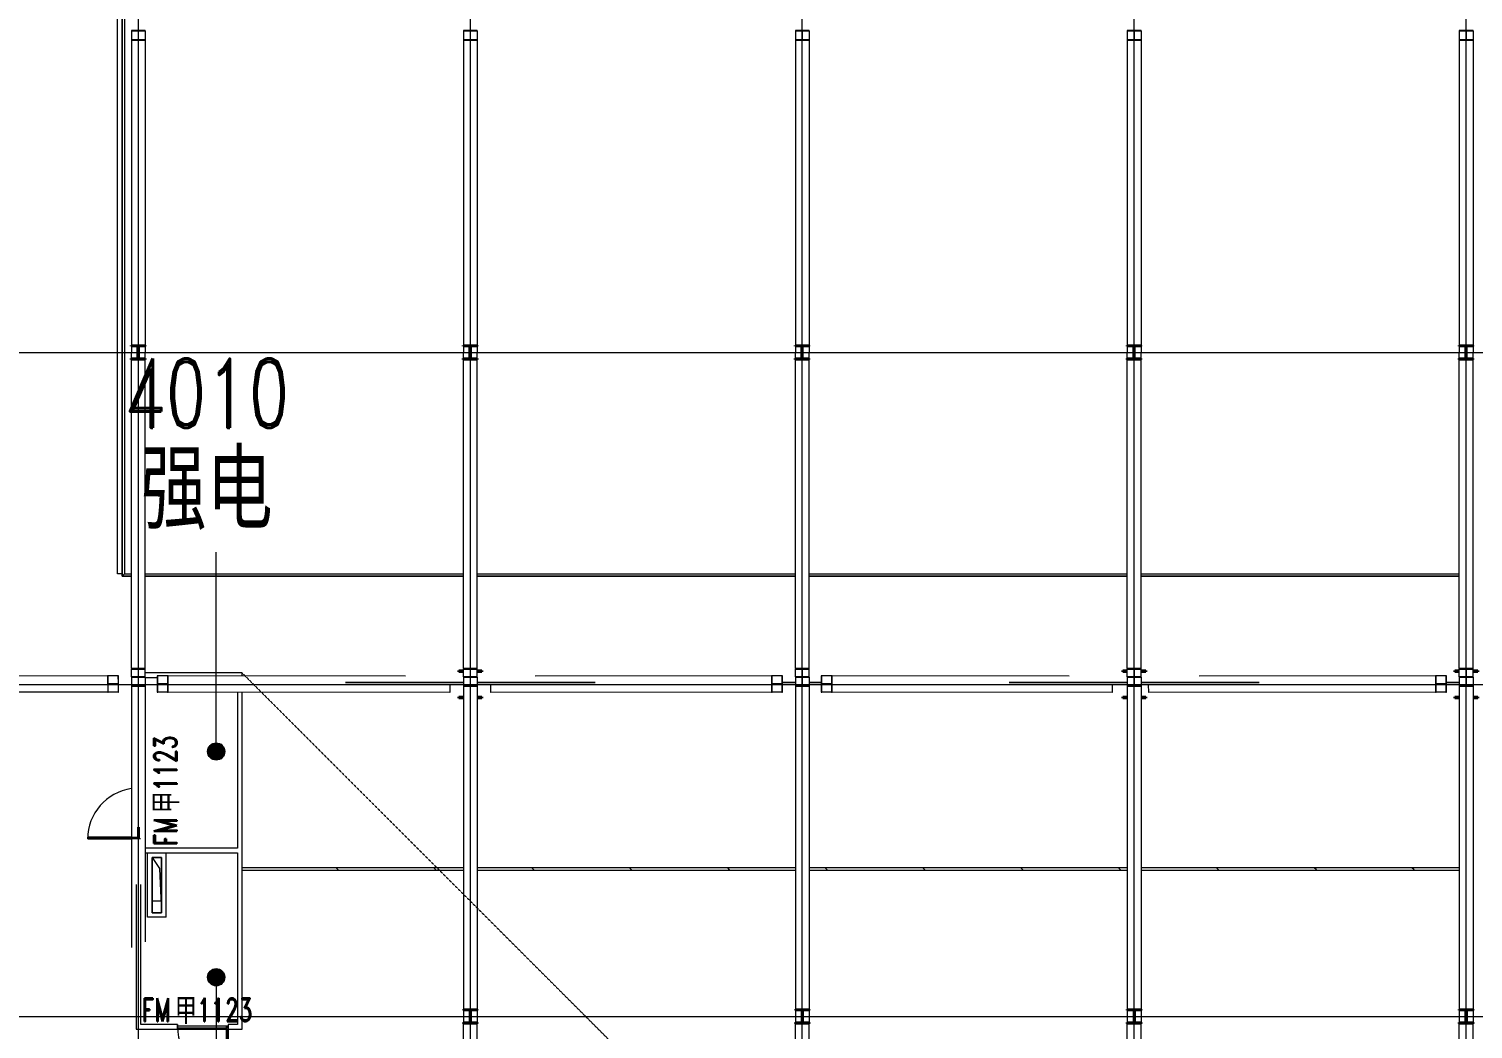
# Model space of a CAD drawing. Header units: millimetres. Extents: x -30000 to 430621, y -31706 to 192400.
# Drawn here: x 127225 to 158550, y 42925 to 64616 of the extents above; entities that cross this region are included whole.
import ezdxf

# ---------------------------------------------------------------- set-up
doc = ezdxf.new("R2010")
doc.units = ezdxf.units.MM
doc.linetypes.add('1_1', pattern=[2, 1, -1])
doc.linetypes.add('轴网线', pattern=[22.04, 18.38, -1.83, 0, -1.83])
doc.layers.get('0').update_dxf_attribs({"color": 8})
for name, color, linetype, lineweight in [('A-AREA-IDEN', 8, 'Continuous', 9), ('A-DETL', 8, 'Continuous', 18), ('A-DOOR', 8, 'Continuous', 5), ('A-DOOR-IDEN', 8, 'Continuous', 9), ('A-DOOR-OPNG', 8, 'Continuous', 5), ('A-FLOR', 8, 'Continuous', 5), ('A-FLOR-HRAL', 8, 'Continuous', 5), ('A-GENM', 8, 'Continuous', 5), ('A-WALL', 8, 'Continuous', 5), ('A-WALL-PATT', 8, 'Continuous', 9), ('S-BEAM', 8, 'Continuous', 5), ('S-COLS', 8, 'Continuous', 5), ('S-GRID', 8, 'Continuous', 9)]:
    doc.layers.add(name, color=color, linetype=linetype, lineweight=lineweight)
doc.styles.add('RomanD', font='romand__.ttf', dxfattribs={"width": 0.7, "height": 1500})
doc.styles.add('RomanD_1', font='romand__.ttf', dxfattribs={"width": 0.7, "height": 500})
doc.styles.add('仿宋_2', font='simfang.ttf', dxfattribs={"width": 0.7, "height": 1500})
doc.styles.add('微软雅黑', font='Microsoft YaHei.ttf', dxfattribs={"width": 0.7, "height": 500})

# ---------------------------------------------------------------- blocks, each defined once
blk = doc.blocks.new('钢_柱_焊接H - H600X500X20X30-V55-LAY-4F-1_500-A')
at = {"layer": 'S-COLS', "lineweight": 15, "true_color": 0xdddddd}
h = blk.add_hatch(color=254, dxfattribs=at)
h.paths.add_polyline_path([(250, -300), (250, -270), (150, -270), (150, -300)], flags=0)
h.paths.add_polyline_path([(-250, -300), (-150, -300), (-150, -270), (-250, -270)], flags=0)
h.paths.add_polyline_path([(5, -29), (1, -28), (1, -28)], flags=0)
h.paths.add_polyline_path([(-250, 270), (-150, 270), (-150, 300), (-250, 300)], flags=0)
h.paths.add_polyline_path([(250, 270), (250, 300), (150, 300), (150, 270)], flags=0)
at = {"layer": 'S-COLS', "color": 8, "lineweight": 35, "true_color": 0x777777}
for p, q in [((-250, 300), (-150, 300)), ((-250, 270), (-250, 300)), ((-150, 270), (-250, 270)), ((150, 300), (250, 300)), ((250, 270), (150, 270)), ((250, 300), (250, 270)), ((-250, -270), (-150, -270)), ((-250, -300), (-250, -270)), ((-150, -300), (-250, -300)), ((150, -270), (250, -270)), ((250, -300), (150, -300)), ((250, -270), (250, -300))]:
    blk.add_line(p, q, dxfattribs=at)
blk = doc.blocks.new('钢_柱_焊接H - H600X500X20X30-V56-LAY-4F-1_500-A')
at = {"layer": 'S-COLS', "lineweight": 15, "true_color": 0xdddddd}
h = blk.add_hatch(color=254, dxfattribs=at)
h.paths.add_polyline_path([(250, -300), (250, -270), (150, -270), (150, -300)], flags=0)
h.paths.add_polyline_path([(-250, -300), (-150, -300), (-150, -270), (-250, -270)], flags=0)
h.paths.add_polyline_path([(5, -29), (1, -28), (1, -28)], flags=0)
h.paths.add_polyline_path([(-150, 270), (-150, 300), (-250, 300), (-250, 270)], flags=0)
h.paths.add_polyline_path([(250, 270), (250, 300), (150, 300), (150, 270)], flags=0)
at = {"layer": 'S-COLS', "color": 8, "lineweight": 35, "true_color": 0x777777}
for p, q in [((-250, 300), (-150, 300)), ((-250, 270), (-250, 300)), ((-150, 270), (-250, 270)), ((150, 300), (250, 300)), ((250, 270), (150, 270)), ((250, 300), (250, 270)), ((-250, -270), (-150, -270)), ((-250, -300), (-250, -270)), ((-150, -300), (-250, -300)), ((150, -270), (250, -270)), ((250, -300), (150, -300)), ((250, -270), (250, -300))]:
    blk.add_line(p, q, dxfattribs=at)
blk = doc.blocks.new('钢_柱_焊接H - H600X500X20X30-V57-LAY-4F-1_500-A')
at = {"layer": 'S-COLS', "lineweight": 15, "true_color": 0xdddddd}
h = blk.add_hatch(color=254, dxfattribs=at)
h.paths.add_polyline_path([(250, -300), (250, -270), (150, -270), (150, -300)], flags=0)
h.paths.add_polyline_path([(-250, -300), (-150, -300), (-150, -270), (-250, -270)], flags=0)
h.paths.add_polyline_path([(5, -29), (1, -28), (1, -28)], flags=0)
h.paths.add_polyline_path([(-250, 270), (-150, 270), (-150, 300), (-250, 300)], flags=0)
h.paths.add_polyline_path([(250, 270), (250, 300), (150, 300), (150, 270)], flags=0)
at = {"layer": 'S-COLS', "color": 8, "lineweight": 35, "true_color": 0x777777}
for p, q in [((-250, 300), (-150, 300)), ((-250, 270), (-250, 300)), ((-150, 270), (-250, 270)), ((150, 300), (250, 300)), ((250, 270), (150, 270)), ((250, 300), (250, 270)), ((-250, -270), (-150, -270)), ((-250, -300), (-250, -270)), ((-150, -300), (-250, -300)), ((150, -270), (250, -270)), ((250, -300), (150, -300)), ((250, -270), (250, -300))]:
    blk.add_line(p, q, dxfattribs=at)
blk = doc.blocks.new('钢_柱_热轧H - HW300X300-659262-LAY-4F-1_500-A')
at = {"layer": 'S-COLS', "lineweight": 15, "true_color": 0xdddddd}
h = blk.add_hatch(color=254, dxfattribs=at)
h.paths.add_polyline_path([(5, -122), (5, 122), (-5, 122), (-5, -122)], flags=0)
h.paths.add_polyline_path([(9, -131), (5, -122), (-5, -131), (5, -131)], flags=0)
h.paths.add_polyline_path([(-150, -150), (150, -150), (150, -135), (-150, -135), (-150, -150)], flags=0)
h.paths.add_polyline_path([(5, 122), (5, 131), (-5, 129)], flags=0)
h.paths.add_polyline_path([(9, 131), (18, 135), (150, 135), (150, 150), (-150, 150), (-150, 135), (5, 132)], flags=0)
at = {"layer": 'S-COLS', "color": 8, "lineweight": 35, "true_color": 0x777777}
for p, q in [((-150, 150), (150, 150)), ((-150, 135), (-150, 150)), ((-18, 135), (-150, 135)), ((-5, -122), (-5, 122)), ((5, 122), (5, -122)), ((150, 135), (18, 135)), ((150, 150), (150, 135)), ((-150, -135), (-18, -135)), ((-150, -150), (-150, -135)), ((150, -150), (-150, -150)), ((18, -135), (150, -135)), ((150, -135), (150, -150))]:
    blk.add_line(p, q, dxfattribs=at)
for centre, start, end in [((-18, 122), 360, 90), ((18, 122), 90, 180), ((-18, -122), 270, 360), ((18, -122), 180, 270)]:
    blk.add_arc(centre, 13, start, end, dxfattribs=at)
blk = doc.blocks.new('钢_柱_热轧H - HW300X300-659271-LAY-4F-1_500-A')
at = {"layer": 'S-COLS', "lineweight": 15, "true_color": 0xdddddd}
h = blk.add_hatch(color=254, dxfattribs=at)
h.paths.add_polyline_path([(5, -122), (5, 122), (-5, 122), (-5, -122)], flags=0)
h.paths.add_polyline_path([(9, -131), (5, -122), (-5, -131), (5, -131)], flags=0)
h.paths.add_polyline_path([(-150, -150), (150, -150), (150, -135), (-150, -135)], flags=0)
h.paths.add_polyline_path([(5, 122), (5, 131), (-5, 129)], flags=0)
h.paths.add_polyline_path([(9, 131), (18, 135), (150, 135), (150, 150), (-150, 150), (-145, 135), (5, 132)], flags=0)
at = {"layer": 'S-COLS', "color": 8, "lineweight": 35, "true_color": 0x777777}
for p, q in [((-150, 150), (150, 150)), ((-150, 135), (-150, 150)), ((-18, 135), (-150, 135)), ((-5, -122), (-5, 122)), ((5, 122), (5, -122)), ((150, 135), (18, 135)), ((150, 150), (150, 135)), ((-150, -135), (-18, -135)), ((-150, -150), (-150, -135)), ((150, -150), (-150, -150)), ((18, -135), (150, -135)), ((150, -135), (150, -150))]:
    blk.add_line(p, q, dxfattribs=at)
for centre, start, end in [((-18, 122), 360, 90), ((18, 122), 90, 180), ((-18, -122), 270, 360), ((18, -122), 180, 270)]:
    blk.add_arc(centre, 13, start, end, dxfattribs=at)
blk = doc.blocks.new('钢_梁_焊接H - H300X300X10X15-V237-LAY-4F-1_500-A')
at = {"layer": 'S-BEAM', "color": 8, "lineweight": 15, "true_color": 0x777777}
for p, q in [((129750, 50566), (129450, 50566)), ((129450, 50566), (129450, 50555)), ((129450, 50555), (129595, 50555)), ((129450, 50555), (129450, 50372)), ((129595, 50555), (129595, 50372)), ((129605, 50372), (129605, 50555)), ((129605, 50555), (129750, 50555)), ((129750, 50555), (129750, 50566)), ((129750, 50555), (129750, 50372)), ((129595, 50372), (129450, 50372)), ((129450, 50372), (129450, 50362)), ((129450, 50362), (129750, 50362)), ((129450, 50362), (129450, 44693)), ((129750, 50372), (129605, 50372)), ((129750, 50362), (129750, 50372)), ((129750, 50362), (129750, 44818))]:
    blk.add_line(p, q, dxfattribs=at)
blk = doc.blocks.new('钢_梁_焊接H - H300X300X10X15-V240-LAY-4F-1_500-A')
at = {"layer": 'S-BEAM', "color": 8, "lineweight": 15, "true_color": 0x777777}
for p, q in [((129450, 57465), (129450, 57597)), ((129450, 50742), (129450, 57451)), ((129750, 50742), (129750, 57597)), ((129750, 50742), (129450, 50742)), ((129450, 50742), (129450, 50732)), ((129450, 50732), (129595, 50732)), ((129450, 50566), (129450, 50732)), ((129595, 50732), (129595, 50566)), ((129605, 50566), (129605, 50732)), ((129605, 50732), (129750, 50732)), ((129750, 50732), (129750, 50742)), ((129750, 50566), (129750, 50732))]:
    blk.add_line(p, q, dxfattribs=at)
blk = doc.blocks.new('钢_梁_焊接H - H300X300X10X15-V241-LAY-4F-1_500-A')
at = {"layer": 'S-BEAM', "color": 8, "lineweight": 15, "true_color": 0x777777}
for p, q in [((129750, 64582), (129450, 64582)), ((129450, 64582), (129450, 64572)), ((129450, 64572), (129595, 64572)), ((129450, 64572), (129450, 64382)), ((129595, 64572), (129595, 64382)), ((129605, 64382), (129605, 64572)), ((129605, 64572), (129750, 64572)), ((129750, 64572), (129750, 64582)), ((129750, 64572), (129750, 64382)), ((129595, 64382), (129450, 64382)), ((129450, 64382), (129450, 64371)), ((129450, 64371), (129750, 64371)), ((129450, 64371), (129450, 57749)), ((129750, 64382), (129605, 64382)), ((129750, 64371), (129750, 64382)), ((129750, 64371), (129750, 57597)), ((129450, 57735), (129450, 57597))]:
    blk.add_line(p, q, dxfattribs=at)
blk = doc.blocks.new('钢_梁_焊接H - H300X300X10X15-V162-LAY-4F-1_500-A')
at = {"layer": 'S-BEAM', "color": 8, "lineweight": 15, "true_color": 0x777777}
for p, q in [((57750, 50566), (57450, 50566)), ((57450, 50566), (57450, 50555)), ((57450, 50555), (57595, 50555)), ((57450, 50555), (57450, 50372)), ((57595, 50555), (57595, 50372)), ((57605, 50372), (57605, 50555)), ((57605, 50555), (57750, 50555)), ((57750, 50555), (57750, 50566)), ((57750, 50555), (57750, 50372)), ((57595, 50372), (57450, 50372)), ((57450, 50372), (57450, 50362)), ((57450, 50362), (57750, 50362)), ((57450, 50362), (57450, 43350)), ((57750, 50372), (57605, 50372)), ((57750, 50362), (57750, 50372)), ((57750, 50362), (57750, 43350)), ((57450, 43335), (57450, 43065)), ((57750, 43335), (57750, 43065)), ((57450, 43050), (57450, 43040)), ((57750, 43050), (57750, 43040))]:
    blk.add_line(p, q, dxfattribs=at)
blk = doc.blocks.new('钢_梁_焊接H - H300X300X10X15-V126-LAY-4F-1_500-A')
at = {"layer": 'S-BEAM', "color": 8, "lineweight": 15, "true_color": 0x777777}
for p, q in [((21450, 43040), (21750, 43040)), ((21450, 36449), (21450, 43040)), ((21750, 36449), (21750, 43040)), ((21750, 36449), (21450, 36449)), ((21450, 36449), (21450, 36439)), ((21450, 36439), (21595, 36439)), ((21450, 36262), (21450, 36439)), ((21595, 36439), (21595, 36262)), ((21605, 36262), (21605, 36439)), ((21605, 36439), (21750, 36439)), ((21750, 36439), (21750, 36449)), ((21750, 36262), (21750, 36439)), ((21595, 36262), (21450, 36262)), ((21450, 36262), (21450, 36252)), ((21450, 36252), (21750, 36252)), ((21750, 36262), (21605, 36262)), ((21750, 36252), (21750, 36262))]:
    blk.add_line(p, q, dxfattribs=at)
blk = doc.blocks.new('钢_梁_焊接H - H300X300X10X15-V249-LAY-4F-1_500-A')
at = {"layer": 'S-BEAM', "color": 8, "lineweight": 15, "true_color": 0x777777}
for p, q in [((136650, 57465), (136650, 57597)), ((136650, 50742), (136650, 57451)), ((136950, 50742), (136950, 57597)), ((136950, 50742), (136650, 50742)), ((136650, 50742), (136650, 50732)), ((136650, 50732), (136795, 50732)), ((136650, 50566), (136650, 50732)), ((136795, 50732), (136795, 50566)), ((136805, 50566), (136805, 50732)), ((136805, 50732), (136950, 50732)), ((136950, 50732), (136950, 50742)), ((136950, 50566), (136950, 50732))]:
    blk.add_line(p, q, dxfattribs=at)
blk = doc.blocks.new('钢_梁_焊接H - H300X300X10X15-V250-LAY-4F-1_500-A')
at = {"layer": 'S-BEAM', "color": 8, "lineweight": 15, "true_color": 0x777777}
for p, q in [((136950, 64582), (136650, 64582)), ((136650, 64582), (136650, 64572)), ((136650, 64572), (136795, 64572)), ((136650, 64572), (136650, 64382)), ((136795, 64572), (136795, 64382)), ((136805, 64382), (136805, 64572)), ((136805, 64572), (136950, 64572)), ((136950, 64572), (136950, 64582)), ((136950, 64572), (136950, 64382)), ((136795, 64382), (136650, 64382)), ((136650, 64382), (136650, 64371)), ((136650, 64371), (136950, 64371)), ((136650, 64371), (136650, 57749)), ((136950, 64382), (136805, 64382)), ((136950, 64371), (136950, 64382)), ((136950, 64371), (136950, 57597)), ((136650, 57735), (136650, 57597))]:
    blk.add_line(p, q, dxfattribs=at)
blk = doc.blocks.new('钢_梁_焊接H - H300X300X10X15-V125-LAY-4F-1_500-A')
at = {"layer": 'S-BEAM', "color": 8, "lineweight": 15, "true_color": 0x777777}
for p, q in [((21750, 50566), (21450, 50566)), ((21450, 50566), (21450, 50555)), ((21450, 50555), (21595, 50555)), ((21450, 50555), (21450, 50372)), ((21595, 50555), (21595, 50372)), ((21605, 50372), (21605, 50555)), ((21605, 50555), (21750, 50555)), ((21750, 50555), (21750, 50566)), ((21750, 50555), (21750, 50372)), ((21595, 50372), (21450, 50372)), ((21450, 50372), (21450, 50362)), ((21450, 50362), (21750, 50362)), ((21450, 50362), (21450, 43350)), ((21750, 50372), (21605, 50372)), ((21750, 50362), (21750, 50372)), ((21750, 50362), (21750, 43350)), ((21450, 43335), (21450, 43065)), ((21750, 43335), (21750, 43065)), ((21450, 43050), (21450, 43040)), ((21750, 43050), (21750, 43040))]:
    blk.add_line(p, q, dxfattribs=at)
blk = doc.blocks.new('钢_梁_焊接H - H300X300X10X15-V258-LAY-4F-1_500-A')
at = {"layer": 'S-BEAM', "color": 8, "lineweight": 15, "true_color": 0x777777}
for p, q in [((143850, 57465), (143850, 57597)), ((143850, 50742), (143850, 57451)), ((144150, 50742), (144150, 57597)), ((144150, 50742), (143850, 50742)), ((143850, 50742), (143850, 50732)), ((143850, 50732), (143995, 50732)), ((143850, 50566), (143850, 50732)), ((143995, 50732), (143995, 50566)), ((144005, 50566), (144005, 50732)), ((144005, 50732), (144150, 50732)), ((144150, 50732), (144150, 50742)), ((144150, 50566), (144150, 50732))]:
    blk.add_line(p, q, dxfattribs=at)
blk = doc.blocks.new('钢_梁_焊接H - H300X300X10X15-V259-LAY-4F-1_500-A')
at = {"layer": 'S-BEAM', "color": 8, "lineweight": 15, "true_color": 0x777777}
for p, q in [((144150, 64582), (143850, 64582)), ((143850, 64582), (143850, 64572)), ((143850, 64572), (143995, 64572)), ((143850, 64572), (143850, 64382)), ((143995, 64572), (143995, 64382)), ((144005, 64382), (144005, 64572)), ((144005, 64572), (144150, 64572)), ((144150, 64572), (144150, 64582)), ((144150, 64572), (144150, 64382)), ((143995, 64382), (143850, 64382)), ((143850, 64382), (143850, 64371)), ((143850, 64371), (144150, 64371)), ((143850, 64371), (143850, 57749)), ((144150, 64382), (144005, 64382)), ((144150, 64371), (144150, 64382)), ((144150, 64371), (144150, 57597)), ((143850, 57735), (143850, 57597))]:
    blk.add_line(p, q, dxfattribs=at)
blk = doc.blocks.new('钢_梁_焊接H - H300X300X10X15-V267-LAY-4F-1_500-A')
at = {"layer": 'S-BEAM', "color": 8, "lineweight": 15, "true_color": 0x777777}
for p, q in [((151050, 57465), (151050, 57597)), ((151050, 50742), (151050, 57451)), ((151350, 50742), (151350, 57597)), ((151350, 50742), (151050, 50742)), ((151050, 50742), (151050, 50732)), ((151050, 50732), (151195, 50732)), ((151050, 50566), (151050, 50732)), ((151195, 50732), (151195, 50566)), ((151205, 50566), (151205, 50732)), ((151205, 50732), (151350, 50732)), ((151350, 50732), (151350, 50742)), ((151350, 50566), (151350, 50732))]:
    blk.add_line(p, q, dxfattribs=at)
blk = doc.blocks.new('钢_梁_焊接H - H300X300X10X15-V268-LAY-4F-1_500-A')
at = {"layer": 'S-BEAM', "color": 8, "lineweight": 15, "true_color": 0x777777}
for p, q in [((151350, 64582), (151050, 64582)), ((151050, 64582), (151050, 64572)), ((151050, 64572), (151195, 64572)), ((151050, 64572), (151050, 64382)), ((151195, 64572), (151195, 64382)), ((151205, 64382), (151205, 64572)), ((151205, 64572), (151350, 64572)), ((151350, 64572), (151350, 64582)), ((151350, 64572), (151350, 64382)), ((151195, 64382), (151050, 64382)), ((151050, 64382), (151050, 64371)), ((151050, 64371), (151350, 64371)), ((151050, 64371), (151050, 57749)), ((151350, 64382), (151205, 64382)), ((151350, 64371), (151350, 64382)), ((151350, 64371), (151350, 57597)), ((151050, 57735), (151050, 57597))]:
    blk.add_line(p, q, dxfattribs=at)
blk = doc.blocks.new('钢_梁_焊接H - H300X300X10X15-V276-LAY-4F-1_500-A')
at = {"layer": 'S-BEAM', "color": 8, "lineweight": 15, "true_color": 0x777777}
for p, q in [((158250, 57465), (158250, 57597)), ((158250, 50742), (158250, 57451)), ((158550, 50742), (158550, 57597)), ((158550, 50742), (158250, 50742)), ((158250, 50742), (158250, 50732)), ((158250, 50732), (158395, 50732)), ((158250, 50566), (158250, 50732)), ((158395, 50732), (158395, 50566)), ((158405, 50566), (158405, 50732)), ((158405, 50732), (158550, 50732)), ((158550, 50732), (158550, 50742)), ((158550, 50566), (158550, 50732))]:
    blk.add_line(p, q, dxfattribs=at)
blk = doc.blocks.new('钢_梁_焊接H - H300X300X10X15-V277-LAY-4F-1_500-A')
at = {"layer": 'S-BEAM', "color": 8, "lineweight": 15, "true_color": 0x777777}
for p, q in [((158550, 64582), (158250, 64582)), ((158250, 64582), (158250, 64572)), ((158250, 64572), (158395, 64572)), ((158250, 64572), (158250, 64382)), ((158395, 64572), (158395, 64382)), ((158405, 64382), (158405, 64572)), ((158405, 64572), (158550, 64572)), ((158550, 64572), (158550, 64582)), ((158550, 64572), (158550, 64382)), ((158395, 64382), (158250, 64382)), ((158250, 64382), (158250, 64371)), ((158250, 64371), (158550, 64371)), ((158250, 64371), (158250, 57749)), ((158550, 64382), (158405, 64382)), ((158550, 64371), (158550, 64382)), ((158550, 64371), (158550, 57597)), ((158250, 57735), (158250, 57597))]:
    blk.add_line(p, q, dxfattribs=at)
blk = doc.blocks.new('钢_梁_热轧H - HW350X350-659180-LAY-4F-1_500-A')
at = {"layer": 'S-BEAM', "color": 8, "lineweight": 15, "true_color": 0x777777}
for p, q in [((130011, 50583), (130010, 50233)), ((130023, 50583), (130011, 50583)), ((130023, 50427), (130023, 50583)), ((130235, 50583), (130023, 50583)), ((130248, 50583), (130235, 50583)), ((130235, 50583), (130235, 50427)), ((130247, 50233), (130248, 50583)), ((135392, 50577), (130248, 50583)), ((130010, 50233), (130023, 50233)), ((130023, 50233), (130023, 50389)), ((130234, 50233), (130023, 50233)), ((130226, 50414), (130032, 50414)), ((130032, 50402), (130226, 50402)), ((130235, 50389), (130234, 50233)), ((130234, 50233), (130247, 50233)), ((136353, 50226), (130247, 50233)), ((136353, 50398), (136353, 50226))]:
    blk.add_line(p, q, dxfattribs=at)
for centre, start_param, end_param in [((130032, 50427), 1.570796, 3.141593), ((130032, 50389), 0, 1.570796), ((130226, 50427), 3.141593, 4.712389), ((130226, 50389), 4.712389, 6.283185)]:
    blk.add_ellipse(centre, major_axis=(0, 13), ratio=0.677506, start_param=start_param, end_param=end_param, dxfattribs=at)
blk = doc.blocks.new('钢_梁_热轧H - HW350X350-659181-LAY-4F-1_500-A')
at = {"layer": 'S-BEAM', "color": 8, "lineweight": 15, "true_color": 0x777777}
for p, q in [((128933, 50583), (123808, 50577)), ((128946, 50583), (128933, 50583)), ((128933, 50583), (128934, 50233)), ((128946, 50427), (128946, 50583)), ((129157, 50583), (128946, 50583)), ((129170, 50583), (129157, 50583)), ((129157, 50583), (129158, 50427)), ((129171, 50233), (129170, 50583)), ((128934, 50233), (125182, 50228)), ((128934, 50233), (128947, 50233)), ((128947, 50233), (128946, 50389)), ((129158, 50233), (128947, 50233)), ((129149, 50414), (128955, 50414)), ((128955, 50402), (129149, 50402)), ((129158, 50389), (129158, 50233)), ((129158, 50233), (129171, 50233))]:
    blk.add_line(p, q, dxfattribs=at)
for centre, start_param, end_param in [((128955, 50427), 1.570796, 3.141593), ((128955, 50389), 0, 1.570796), ((129149, 50427), 3.141593, 4.712389), ((129149, 50389), 4.712389, 6.283185)]:
    blk.add_ellipse(centre, major_axis=(0, 13), ratio=0.677506, start_param=start_param, end_param=end_param, dxfattribs=at)
blk = doc.blocks.new('钢_梁_热轧H - HW350X350-659182-LAY-4F-1_500-A')
at = {"layer": 'S-BEAM', "color": 8, "lineweight": 15, "true_color": 0x777777}
for p, q in [((144411, 50583), (144410, 50233)), ((144423, 50583), (144411, 50583)), ((144423, 50427), (144423, 50583)), ((144635, 50583), (144423, 50583)), ((144648, 50583), (144635, 50583)), ((144635, 50583), (144635, 50427)), ((144647, 50233), (144648, 50583)), ((149792, 50577), (144648, 50583)), ((144410, 50233), (144423, 50233)), ((144423, 50233), (144423, 50389)), ((144634, 50233), (144423, 50233)), ((144626, 50414), (144432, 50414)), ((144432, 50402), (144626, 50402)), ((144635, 50389), (144634, 50233)), ((144634, 50233), (144647, 50233)), ((150720, 50226), (144647, 50233)), ((150721, 50398), (150720, 50226))]:
    blk.add_line(p, q, dxfattribs=at)
for centre, start_param, end_param in [((144432, 50427), 1.570796, 3.141593), ((144432, 50389), 0, 1.570796), ((144626, 50427), 3.141593, 4.712389), ((144626, 50389), 4.712389, 6.283185)]:
    blk.add_ellipse(centre, major_axis=(0, 13), ratio=0.677506, start_param=start_param, end_param=end_param, dxfattribs=at)
blk = doc.blocks.new('钢_梁_热轧H - HW350X350-659183-LAY-4F-1_500-A')
at = {"layer": 'S-BEAM', "color": 8, "lineweight": 15, "true_color": 0x777777}
for p, q in [((143333, 50583), (138208, 50577)), ((143346, 50583), (143333, 50583)), ((143333, 50583), (143334, 50233)), ((143346, 50427), (143346, 50583)), ((143557, 50583), (143346, 50583)), ((143570, 50583), (143557, 50583)), ((143557, 50583), (143558, 50427)), ((143571, 50233), (143570, 50583)), ((137244, 50226), (137243, 50398)), ((143334, 50233), (137244, 50226)), ((143334, 50233), (143347, 50233)), ((143347, 50233), (143346, 50389)), ((143558, 50233), (143347, 50233)), ((143549, 50414), (143355, 50414)), ((143355, 50402), (143549, 50402)), ((143558, 50389), (143558, 50233)), ((143558, 50233), (143571, 50233))]:
    blk.add_line(p, q, dxfattribs=at)
for centre, start_param, end_param in [((143355, 50427), 1.570796, 3.141593), ((143355, 50389), 0, 1.570796), ((143549, 50427), 3.141593, 4.712389), ((143549, 50389), 4.712389, 6.283185)]:
    blk.add_ellipse(centre, major_axis=(0, 13), ratio=0.677506, start_param=start_param, end_param=end_param, dxfattribs=at)
blk = doc.blocks.new('钢_梁_热轧H - HW350X350-659184-LAY-4F-1_500-A')
at = {"layer": 'S-BEAM', "color": 8, "lineweight": 15, "true_color": 0x777777}
for p, q in [((157733, 50583), (152608, 50577)), ((157746, 50583), (157733, 50583)), ((157733, 50583), (157734, 50233)), ((157746, 50427), (157746, 50583)), ((157957, 50583), (157746, 50583)), ((157970, 50583), (157957, 50583)), ((157957, 50583), (157958, 50427)), ((157971, 50233), (157970, 50583)), ((151513, 50225), (151512, 50398)), ((157734, 50233), (151513, 50225)), ((157734, 50233), (157747, 50233)), ((157747, 50233), (157746, 50389)), ((157958, 50233), (157747, 50233)), ((157949, 50414), (157755, 50414)), ((157755, 50402), (157949, 50402)), ((157958, 50389), (157958, 50233)), ((157958, 50233), (157971, 50233))]:
    blk.add_line(p, q, dxfattribs=at)
for centre, start_param, end_param in [((157755, 50427), 1.570796, 3.141593), ((157755, 50389), 0, 1.570796), ((157949, 50427), 3.141593, 4.712389), ((157949, 50389), 4.712389, 6.283185)]:
    blk.add_ellipse(centre, major_axis=(0, 13), ratio=0.677506, start_param=start_param, end_param=end_param, dxfattribs=at)
blk = doc.blocks.new('X-ST-F3-04-C-002_HLP2_rvt-1-LAY-4F-1_500-A')
at = {"color": 8, "lineweight": 15, "true_color": 0x777777}
for name, p in [('钢_梁_焊接H - H300X300X10X15-V241-LAY-4F-1_500-A', (0, 0)), ('钢_梁_焊接H - H300X300X10X15-V250-LAY-4F-1_500-A', (0, 0)), ('钢_梁_焊接H - H300X300X10X15-V259-LAY-4F-1_500-A', (0, 0)), ('钢_梁_焊接H - H300X300X10X15-V268-LAY-4F-1_500-A', (0, 0)), ('钢_梁_焊接H - H300X300X10X15-V277-LAY-4F-1_500-A', (0, 0)), ('钢_柱_热轧H - HW300X300-659271-LAY-4F-1_500-A', (129595, 57600)), ('钢_柱_热轧H - HW300X300-659271-LAY-4F-1_500-A', (136795, 57600)), ('钢_柱_热轧H - HW300X300-659271-LAY-4F-1_500-A', (143995, 57600)), ('钢_柱_热轧H - HW300X300-659271-LAY-4F-1_500-A', (151195, 57600)), ('钢_柱_热轧H - HW300X300-659271-LAY-4F-1_500-A', (158395, 57600)), ('钢_梁_焊接H - H300X300X10X15-V240-LAY-4F-1_500-A', (0, 0)), ('钢_梁_焊接H - H300X300X10X15-V249-LAY-4F-1_500-A', (0, 0)), ('钢_梁_焊接H - H300X300X10X15-V258-LAY-4F-1_500-A', (0, 0)), ('钢_梁_焊接H - H300X300X10X15-V267-LAY-4F-1_500-A', (0, 0)), ('钢_梁_焊接H - H300X300X10X15-V276-LAY-4F-1_500-A', (0, 0)), ('钢_梁_热轧H - HW350X350-659181-LAY-4F-1_500-A', (0, 0)), ('钢_梁_焊接H - H300X300X10X15-V237-LAY-4F-1_500-A', (0, 0)), ('钢_梁_热轧H - HW350X350-659180-LAY-4F-1_500-A', (0, 0)), ('钢_柱_焊接H - H600X500X20X30-V55-LAY-4F-1_500-A', (136800, 50400)), ('钢_梁_焊接H - H300X300X10X15-V162-LAY-4F-1_500-A', (79200, 0)), ('钢_梁_热轧H - HW350X350-659183-LAY-4F-1_500-A', (0, 0)), ('钢_梁_焊接H - H300X300X10X15-V125-LAY-4F-1_500-A', (122400, 0)), ('钢_梁_热轧H - HW350X350-659182-LAY-4F-1_500-A', (0, 0)), ('钢_柱_焊接H - H600X500X20X30-V56-LAY-4F-1_500-A', (151200, 50400)), ('钢_梁_焊接H - H300X300X10X15-V125-LAY-4F-1_500-A', (129600, 0)), ('钢_梁_热轧H - HW350X350-659184-LAY-4F-1_500-A', (0, 0)), ('钢_柱_焊接H - H600X500X20X30-V57-LAY-4F-1_500-A', (158400, 50400)), ('钢_梁_焊接H - H300X300X10X15-V125-LAY-4F-1_500-A', (136800, 0)), ('钢_柱_热轧H - HW300X300-659262-LAY-4F-1_500-A', (136800, 43200)), ('钢_柱_热轧H - HW300X300-659262-LAY-4F-1_500-A', (144000, 43200)), ('钢_柱_热轧H - HW300X300-659262-LAY-4F-1_500-A', (151200, 43200)), ('钢_柱_热轧H - HW300X300-659262-LAY-4F-1_500-A', (158400, 43200)), ('钢_梁_焊接H - H300X300X10X15-V126-LAY-4F-1_500-A', (122400, 0)), ('钢_梁_焊接H - H300X300X10X15-V126-LAY-4F-1_500-A', (129600, 0))]:
    blk.add_blockref(name, p, dxfattribs=at)
for p, rotation in [((115200, 0), 5.72728773124927e-06), ((136800, 0), 1.478779333471098e-06)]:
    blk.add_blockref('钢_梁_焊接H - H300X300X10X15-V126-LAY-4F-1_500-A', p, dxfattribs=dict(at, rotation=rotation))
blk = doc.blocks.new('单扇平开防火门_带观察窗 - FM甲1123-V7-LAY-4F-1_500-A')
at = {"layer": 'A-DOOR'}
for p, q in [((510, -1100), (510, 0)), ((510, 0), (550, 0)), ((510, -150), (510, -700)), ((550, 0), (550, -1100)), ((550, -700), (550, -150)), ((510, -700), (510, -900)), ((510, -900), (510, -1100)), ((550, -900), (550, -700)), ((550, -1100), (550, -900)), ((550, -1100), (510, -1100)), ((510, -1100), (550, -1100))]:
    blk.add_line(p, q, dxfattribs=at)
blk.add_arc((550, 0), 1100, 187.903, 270, dxfattribs=at)
at = {"layer": 'A-DOOR-OPNG'}
for p, q in [((295, 20), (550, 20)), ((550, 49), (550, -50)), ((295, -20), (550, -20))]:
    blk.add_line(p, q, dxfattribs=at)
blk = doc.blocks.new('楼板洞口 - 楼板洞口-翻边100mm-2147558-LAY-4F-1_500-A')
at = {"layer": 'A-GENM'}
for p, q in [((1300, 300), (-100, 300)), ((0, 0), (0, 200)), ((0, 200), (1200, 200)), ((0, 200), (0, 0)), ((1200, 200), (0, 200)), ((0, 0), (240, 160)), ((1200, 0), (0, 0)), ((0, 0), (1200, 0)), ((240, 160), (1200, 200)), ((1200, 200), (1200, 0)), ((1200, 0), (1200, 200)), ((1300, 300), (1300, -100)), ((1300, -100), (-100, -100))]:
    blk.add_line(p, q, dxfattribs=at)
blk = doc.blocks.new('单扇平开防火门_带观察窗 - FM甲1123-V428-LAY-4F-1_500-A')
at = {"layer": 'A-DOOR'}
for p, q in [((510, -1100), (510, 0)), ((550, 0), (510, 0)), ((510, 0), (510, -700)), ((510, 0), (550, 0)), ((550, 0), (550, -1100)), ((550, -700), (550, -50)), ((510, -700), (510, -900)), ((510, -900), (510, -1100)), ((550, -900), (550, -700)), ((550, -1100), (550, -900)), ((550, -1100), (510, -1100)), ((510, -1100), (550, -1100))]:
    blk.add_line(p, q, dxfattribs=at)
blk.add_arc((550, 0), 1100, 180, 270, dxfattribs=at)
at = {"layer": 'A-DOOR-OPNG'}
for p, q in [((-550, 50), (-550, -50)), ((-550, 20), (550, 20)), ((550, 49), (550, -50)), ((-550, -20), (550, -20))]:
    blk.add_line(p, q, dxfattribs=at)
blk = doc.blocks.new('顶部扶栏类型 - 顶部扶栏_内部_-3241605-LAY-4F-1_500-A')
at = {"layer": 'A-FLOR-HRAL'}
for p, q in [((129250, 52750), (129250, 79016)), ((129300, 79016), (129300, 52800)), ((129300, 52800), (129250, 52750)), ((129250, 52750), (129300, 52800)), ((129450, 52750), (129250, 52750)), ((129300, 52800), (129450, 52800)), ((129750, 52800), (136650, 52800)), ((136650, 52750), (129750, 52750)), ((136950, 52800), (143850, 52800)), ((143850, 52750), (136950, 52750)), ((144150, 52800), (151050, 52800)), ((151050, 52750), (144150, 52750)), ((151350, 52800), (158250, 52800)), ((158250, 52750), (151350, 52750))]:
    blk.add_line(p, q, dxfattribs=at)
blk = doc.blocks.new('顶部扶栏类型 - 顶部扶栏_内部_-V445-LAY-4F-1_500-A')
at = {"layer": 'A-FLOR-HRAL'}
for p, q in [((129250, 79016), (129250, 52750)), ((129300, 79016), (129300, 52800)), ((129250, 52750), (129450, 52750)), ((129300, 52800), (129450, 52800)), ((129750, 52800), (136650, 52800)), ((129750, 52750), (136650, 52750)), ((136950, 52800), (143850, 52800)), ((136950, 52750), (143850, 52750)), ((144150, 52800), (151050, 52800)), ((144150, 52750), (151050, 52750)), ((151350, 52800), (158250, 52800)), ((151350, 52750), (158250, 52750))]:
    blk.add_line(p, q, dxfattribs=at)
blk = doc.blocks.new('顶部扶栏类型 - 顶部扶栏_内部_-3241649-LAY-4F-1_500-A')
at = {"layer": 'A-FLOR-HRAL'}
for p, q in [((134089, 50448), (136650, 50448)), ((136950, 50448), (139511, 50448)), ((143571, 50448), (143850, 50448)), ((144150, 50448), (144410, 50448)), ((148489, 50448), (151050, 50448)), ((151350, 50448), (153911, 50448)), ((157971, 50448), (158250, 50448)), ((136650, 50398), (134089, 50398)), ((139511, 50398), (136950, 50398)), ((143850, 50398), (143571, 50398)), ((144410, 50398), (144150, 50398)), ((151050, 50398), (148489, 50398)), ((153911, 50398), (151350, 50398)), ((158250, 50398), (157971, 50398))]:
    blk.add_line(p, q, dxfattribs=at)
blk = doc.blocks.new('顶部扶栏类型 - 顶部扶栏_内部_-V447-LAY-4F-1_500-A')
at = {"layer": 'A-FLOR-HRAL'}
for p, q in [((134089, 50448), (136650, 50448)), ((136950, 50448), (139511, 50448)), ((143571, 50448), (143850, 50448)), ((144150, 50448), (144410, 50448)), ((148489, 50448), (151050, 50448)), ((151350, 50448), (153911, 50448)), ((157971, 50448), (158250, 50448)), ((134089, 50398), (136650, 50398)), ((136950, 50398), (139511, 50398)), ((143571, 50398), (143850, 50398)), ((144150, 50398), (144410, 50398)), ((148489, 50398), (151050, 50398)), ((151350, 50398), (153911, 50398)), ((157971, 50398), (158250, 50398))]:
    blk.add_line(p, q, dxfattribs=at)

msp = doc.modelspace()

# ---------------------------------------------------------------- hatches: boundary and pattern name
at = {"layer": 'A-AREA-IDEN', "lineweight": 18}
h = msp.add_hatch(color=256, dxfattribs=at)
edge = h.paths.add_edge_path(flags=0)
edge.add_arc((131287.3, 48945.3), 187.5, 0, 360)
h = msp.add_hatch(color=256, dxfattribs=at)
edge = h.paths.add_edge_path(flags=0)
edge.add_arc((131287.3, 44050.8), 187.5, 0, 360)
at = {"layer": 'A-WALL-PATT', "lineweight": 5}
h = msp.add_hatch(dxfattribs=at)
h.set_pattern_fill('FP_14', color=256, style=0, pattern_type=2)
h.set_pattern_definition([(135, (-4e-09, 0), (-1060.66, -1060.66), [])])
h.paths.add_polyline_path([(158550, 46375), (165450, 46375), (165450, 46425), (158550, 46425), (158550, 46376.8)], flags=0)
h.paths.add_polyline_path([(133960.6, 46375), (136650, 46375), (136650, 46425), (131850, 46425), (131850, 46375)], flags=0)
h.paths.add_polyline_path([(178575, 46375), (178575, 46425), (172950, 46425), (172950, 46375), (178572.5, 46375)], flags=0)
h.paths.add_polyline_path([(136950, 46375), (143850, 46375), (143850, 46425), (136950, 46425), (136950, 46415.8)], flags=0)
h.paths.add_polyline_path([(144150, 46375), (151050, 46375), (151050, 46425), (144150, 46425), (144150, 46402.8)], flags=0)
h.paths.add_polyline_path([(151350, 46375), (158250, 46377.4), (158250, 46425), (151350, 46425), (151350, 46389.8)], flags=0)
h.paths.add_polyline_path([(165750, 46375), (172650, 46375), (172650, 46425), (165750, 46425), (165750, 46391.2)], flags=0)

# ---------------------------------------------------------------- linework, layer by layer
at = {"layer": 'A-AREA-IDEN', "lineweight": 18}
for p, q in [((131287.3, 48945.3), (131287.3, 53267.9)), ((131287.3, 44050.8), (131287.3, 41136.7))]:
    msp.add_line(p, q, dxfattribs=at)
for centre in [(131287.3, 48945.3), (131287.3, 44050.8)]:
    msp.add_circle(centre, 187.5, dxfattribs=at)
at = {"layer": 'A-DETL', "linetype": '1_1', "lineweight": 5}
msp.add_line((131850, 50650), (144497.4, 38002.6), dxfattribs=at)
at = {"layer": 'A-FLOR'}
for p, q in [((129150, 52800), (129150, 79016.6)), ((129250, 52800), (129150, 52800)), ((130100, 45700), (129900, 45700)), ((130450, 42925), (131510, 42925))]:
    msp.add_line(p, q, dxfattribs=at)
at = {"layer": 'A-WALL'}
for p, q in [((131850, 50650), (129750, 50650)), ((129750, 50550), (130010.5, 50550)), ((131850, 50581.2), (131850, 50650)), ((131750, 50231.3), (131750, 46850)), ((131850, 42925), (131850, 50231.2)), ((131750, 46850), (129750, 46850)), ((129750, 46750), (131750, 46750)), ((131750, 46750), (131750, 43025)), ((136650, 46425), (131850, 46425)), ((131850, 46375), (136650, 46375)), ((143850, 46425), (136950, 46425)), ((136950, 46375), (143850, 46375)), ((151050, 46425), (144150, 46425)), ((144150, 46375), (151050, 46375)), ((158250, 46425), (151350, 46425)), ((151350, 46375), (158250, 46375)), ((129550, 46061.2), (129550, 42925)), ((129650, 43025), (129650, 46061.2)), ((129550, 42925), (130450, 42925)), ((130450, 43025), (129650, 43025)), ((130450, 42925), (130450, 43025)), ((131750, 43025), (131550, 43025)), ((131550, 43025), (131550, 42925)), ((131550, 42925), (131850, 42925))]:
    msp.add_line(p, q, dxfattribs=at)
at = {"layer": 'S-GRID', "linetype": '轴网线'}
for p, q in [((129600, -17706.2), (129600, 174400)), ((136800, -17706.2), (136800, 174400)), ((144000, -17706.2), (144000, 174400)), ((151200, -17706.2), (151200, 174400)), ((158400, -17706.2), (158400, 174400)), ((-16000, 57600), (308800, 57600)), ((-16000, 50400), (308800, 50400)), ((-16000, 43200), (308800, 43200))]:
    msp.add_line(p, q, dxfattribs=at)

# ---------------------------------------------------------------- block references
at = {"lineweight": 5}
msp.add_blockref('X-ST-F3-04-C-002_HLP2_rvt-1-LAY-4F-1_500-A', (0, 0), dxfattribs=at)
at = {"layer": 'A-DOOR', "rotation": 269.9999999999998}
msp.add_blockref('单扇平开防火门_带观察窗 - FM甲1123-V7-LAY-4F-1_500-A', (129600, 47600), dxfattribs=at)
at = {"layer": 'A-DOOR'}
msp.add_blockref('单扇平开防火门_带观察窗 - FM甲1123-V428-LAY-4F-1_500-A', (131000, 42975), dxfattribs=at)
at = {"layer": 'A-FLOR-HRAL'}
for name in ['顶部扶栏类型 - 顶部扶栏_内部_-3241605-LAY-4F-1_500-A', '顶部扶栏类型 - 顶部扶栏_内部_-V445-LAY-4F-1_500-A', '顶部扶栏类型 - 顶部扶栏_内部_-3241649-LAY-4F-1_500-A', '顶部扶栏类型 - 顶部扶栏_内部_-V447-LAY-4F-1_500-A']:
    msp.add_blockref(name, (0, 0), dxfattribs=at)
at = {"layer": 'A-GENM', "rotation": 270.0000000000003}
msp.add_blockref('楼板洞口 - 楼板洞口-翻边100mm-2147558-LAY-4F-1_500-A', (129900, 46650), dxfattribs=at)

# ---------------------------------------------------------------- texts
at = {"layer": 'A-AREA-IDEN', "char_height": 1500, "attachment_point": 1}
for s, insert, width, style in [('4010', (129285.3, 57465.1), 4826.159, 'RomanD'), ('强电', (129648.8, 55430.9), 3928.269, '仿宋_2')]:
    msp.add_mtext(s, dxfattribs=dict(at, insert=insert, width=width, style=style))
at = {"layer": 'A-DOOR-IDEN', "char_height": 500, "attachment_point": 1, "rotation": 90}
for s, insert, width, style in [('1123', (129937.1, 48092.5), 1683.544, 'RomanD_1'), ('\\f微软雅黑|b0|i0|c134|p34|;\\W.7;甲', (129937.1, 47606.3), 589.24, '微软雅黑'), ('FM', (129937.1, 46888.7), 869.831, 'RomanD_1')]:
    msp.add_mtext(s, dxfattribs=dict(at, insert=insert, width=width, style=style))
at = {"layer": 'A-DOOR-IDEN', "char_height": 500, "attachment_point": 1}
for s, insert, width, style in [('FM', (129675.1, 43593.2), 869.831, 'RomanD_1'), ('\\f微软雅黑|b0|i0|c134|p34|;\\W.7;甲', (130392.8, 43593.2), 589.24, '微软雅黑'), ('1123', (130879, 43593.2), 1683.544, 'RomanD_1')]:
    msp.add_mtext(s, dxfattribs=dict(at, insert=insert, width=width, style=style))

doc.saveas('drawing.dxf')
